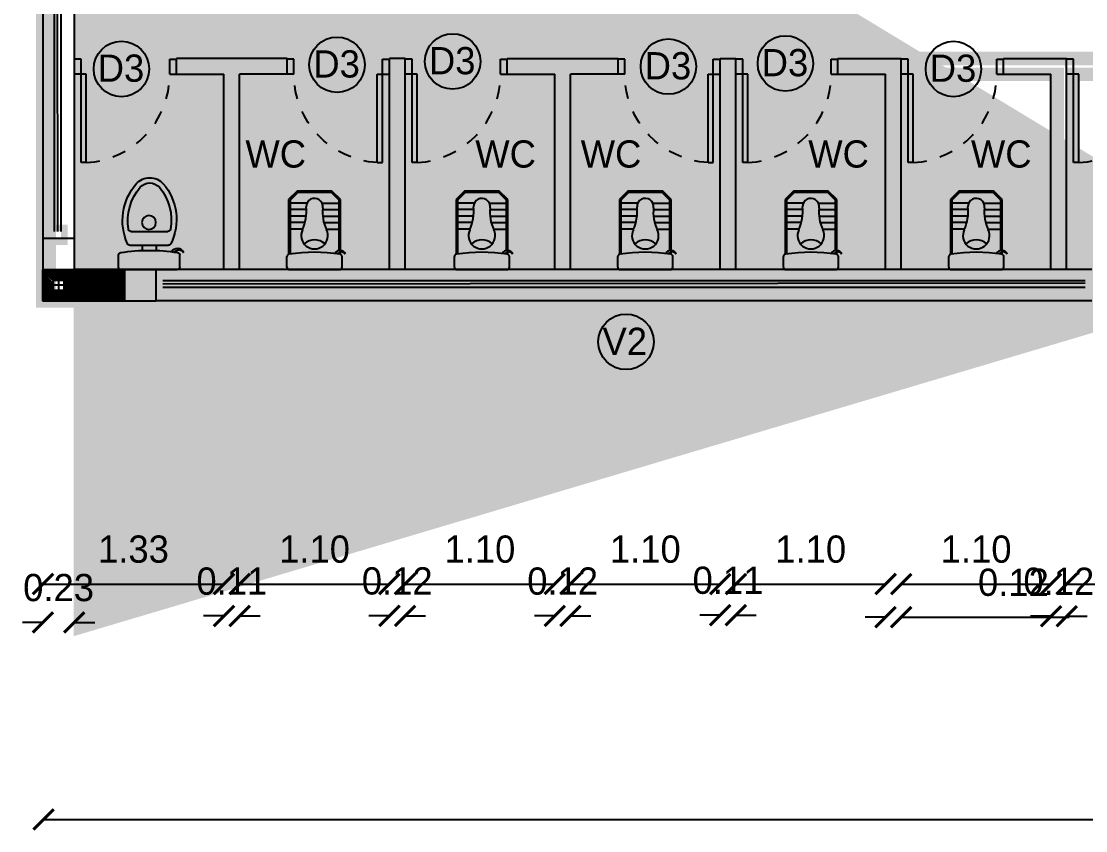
# Model space of a CAD drawing. Header units: metres. Extents: x 6101839 to 6102590, y -6659932 to -6659648.
# Drawn here: x 6102334.99 to 6102342.81, y -6659713.43 to -6659707.48 of the extents above; entities that cross this region are included whole.
import ezdxf

# ---------------------------------------------------------------- set-up
doc = ezdxf.new("R2010")
doc.units = ezdxf.units.M
doc.header["$LTSCALE"] = 500
doc.header["$MEASUREMENT"] = 0
doc.linetypes.add('DASHED2', pattern=[0.375, 0.25, -0.125])
doc.linetypes.add('HIDDEN', pattern=[0.375, 0.25, -0.125])
doc.layers.get('0').update_dxf_attribs({"linetype": 'CONTINUOUS'})
doc.layers.get('Defpoints').update_dxf_attribs({"linetype": 'CONTINUOUS'})
for name, color, linetype in [('above', 250, 'DASHED2'), ('Bldg', 44, 'CONTINUOUS'), ('BLK_1_FLR_2_CARPET_AREA', 25, 'CONTINUOUS'), ('BLK_1_FLR_2_SP_WC', 233, 'CONTINUOUS'), ('BLK_1_FLR_2_URINAL', 235, 'CONTINUOUS'), ('BLK_1_FLR_2_WATER_CLOSET', 213, 'CONTINUOUS'), ('BLK_1_LVL_2_BLDG_FOOT_PRINT', 1, 'CONTINUOUS'), ('COL', 2, 'CONTINUOUS'), ('DOORTEXT', 13, 'CONTINUOUS'), ('ED', 30, 'CONTINUOUS'), ('FURN', 156, 'CONTINUOUS'), ('FURN1', 252, 'CONTINUOUS'), ('FURNITURE', 252, 'CONTINUOUS'), ('HATCH', 15, 'CONTINUOUS'), ('TEXT', 4, 'CONTINUOUS'), ('TOILET', 8, 'CONTINUOUS'), ('W-SCH', 205, 'CONTINUOUS'), ('WALL TILE', 251, 'CONTINUOUS'), ('wall1', 125, 'CONTINUOUS'), ('WINDOWS', 252, 'CONTINUOUS')]:
    doc.layers.add(name, color=color, linetype=linetype)
doc.layers.add('BLK_1_FLR_2_BLT_UP_AREA', color=26, linetype='CONTINUOUS', plot=False)
doc.styles.add('RM', font='GOTHIC.TTF')
doc.styles.add('S2', font='GOTHIC.TTF')
doc.styles.add('USA TEXT', font='GOTHIC.TTF')
doc.dimstyles.new('1-100-ED', dxfattribs={"dimtxt": 0.2, "dimasz": 0.15, "dimexe": 0.18, "dimexo": 0.0625, "dimgap": 0.15, "dimtad": 1, "dimzin": 0, "dimdsep": 46, "dimtxsty": 'USA TEXT', "dimblk": 'ARCHTICK', "dimcen": 0.1, "dimse1": 1, "dimse2": 1, "dimclrd": 256, "dimclrt": 256, "dimadec": 0, "dimazin": 0, "dimtfac": 1, "dimtofl": 0, "dimtmove": 0, "dimatfit": 3, "dimldrblk": 'ARCHTICK', "dimfxl": 0.18, "dimtolj": 1, "dimtzin": 0, "dimarcsym": 0})

# ---------------------------------------------------------------- blocks, each defined once
blk = doc.blocks.new('PIO-DOOR 750')
at = {"layer": 'FURN1'}
for p, q in [((-110.0000000009313, -49.99999999906868), (-110.0000000004656, 0)), ((-9.313226e-10, -50.00000000046566), (-110.0000000009313, -49.99999999953434)), ((-9.313226e-10, -50.00000000046566), (0, -4.656613e-10)), ((-110.0000000009313, -700.0000000023282), (-110.0000000004656, -750.000000001397)), ((-9.313226e-10, -700.0000000004657), (-110.0000000009313, -700.0000000018626)), ((-9.313226e-10, -662.5000000004657), (-4.656613e-10, -750.0000000004657)), ((648.9173676199277, -662.5000000009312), (-9.313226e-10, -662.5000000004657)), ((648.9173676199277, -700), (-9.313226e-10, -700.0000000004657)), ((648.9173676199277, -662.5000000009312), (648.9173676199277, -700))]:
    blk.add_line(p, q, dxfattribs=at)
at = {"layer": 'FURN1', "linetype": 'HIDDEN', "ltscale": 0.5}
blk.add_arc((0.0460500242188573, -699.9512119828723), 649.9512136138187, 3.303302686255516, 90.00405950692759, dxfattribs=at)
blk = doc.blocks.new('western closet')
at = {"layer": 'FURN1'}
for p, q in [((-223.4274159446359, 326.3938380405307), (-223.4274159446359, 239.3422529436648)), ((-204.2607492804527, 345.5605047084391), (206.6619906052947, 345.5605047084391)), ((225.8286572694778, 326.3938380405307), (225.8286572694778, 239.3422529436648)), ((-140.4740536883473, 166.671615820378), (142.8752950057386, 166.671615820378)), ((-49.91049045324325, 166.671615820378), (-49.91049045324325, 204.9070283658803)), ((52.31173177063465, 166.671615820378), (52.31173177063465, 204.9070283658803)), ((-132.4123954027891, 64.44939359650016), (138.7201253846287, 64.44939359650016))]:
    blk.add_line(p, q, dxfattribs=at)
blk.add_circle((0, 0), 51.1111111111111, dxfattribs=at)
for centre, radius, start, end in [((-204.2607492804527, 326.3938380405307), 19.16666666666667, 90, 180), ((206.6619906052947, 326.3938380405307), 19.16666666666667, 0, 90), ((-204.2607492804527, 239.3422529436648), 19.16666666666667, 180, 260.9534929931555), ((206.6619906052947, 239.3422529436648), 19.16666666666667, 279.0465070068445, 0), ((1.200620658695697, 1529.79410982877), 1325.872589772137, 260.9534929931555, 279.0465070068445), ((-140.4740536883473, 147.5049491524696), 19.16666666666667, 90, 154.7898587480119), ((-200.0488036870956, -23.10535648837686), 402.1829215398042, 319.22663020533, 26.51096763929705), ((142.8752950057386, 147.5049491524696), 19.16666666666667, 27.70761853671154, 90), ((209.3319419026375, 235.2813332341611), 46.85532888198614, 206.493911706522, 339.6192360839842), ((219.2213986963034, 241.3507794141769), 40.73583421149801, 216.8011875991898, 326.6625382196327), ((221.6141147091985, -14.26459536328912), 415.7449996541033, 155.8740242086891, 220.7704203838351), ((231.9586983993649, -10.47202621772885), 387.7779994067434, 171.2741532137563, 220.0086863238273), ((-132.4123954027891, 45.28272692859172), 19.16666666666667, 90, 170.7715689931383), ((-210.1209805086255, -19.39933776855468), 373.9525547026531, 319.9990909059861, 10.5383868265287), ((138.7201253846287, 45.28272692859172), 19.16666666666667, 11.16611307851158, 90), ((5.64039558917284, -194.6000516675412), 134.4908019998948, 222.6722636453134, 317.3277363546866), ((5.64039558917284, -194.6000516675412), 96.15746866656151, 222.6722636453134, 317.3277363546866)]:
    blk.add_arc(centre, radius, start, end, dxfattribs=at)
blk = doc.blocks.new('NEWCOL')
at = {"layer": 'HATCH'}
h = blk.add_hatch(dxfattribs=at)
h.set_pattern_fill('ANSI31', color=256, scale=3, angle=270, style=0)
h.set_pattern_definition([(315, (-629970.925706138, -258732.0878365731), (6.735192090801866, 6.735192090801863), [])])
h.paths.add_polyline_path([(0, 115), (-115, 115), (-115, 0), (-37.5, 0), (-37.49999999988359, 37.50000000002911), (0, 37.4999999999709)])
h.paths.add_polyline_path([(115, 115.0000000000291), (0, 115), (1.164153e-10, 37.50000000002911), (37.5, 37.4999999999709), (37.5, 0), (115, 0)])
h.paths.add_polyline_path([(115, 0), (37.5, 0), (37.50000000011642, -37.4999999999709), (0, -37.4999999999709), (1.164153e-10, -484.9999999999708), (115, -485)])
h.paths.add_polyline_path([(0, -37.5), (-37.49999999988359, -37.4999999999709), (-37.5, 0), (-115, 0), (-115, -485), (0, -485)])
at = {"layer": 'COL'}
for p, q in [((0, -485), (0, 115)), ((-115, 0), (115, 0))]:
    blk.add_line(p, q, dxfattribs=at)
for points in [[(-115, -485), (115, -485), (115, 115), (-115, 115)], [(-37.5, -37.5), (37.5, -37.5), (37.5, 37.5), (-37.5, 37.5)]]:
    blk.add_lwpolyline(points, close=True, dxfattribs=at)
blk = doc.blocks.new('_ArchTick')
at = {"color": 0, "linetype": 'ByBlock', "const_width": 0.15}
blk.add_lwpolyline([(-0.5, -0.5), (0.5, 0.5)], dxfattribs=at)
blk = doc.blocks.new('*D521')
at = {"layer": 'Defpoints', "color": 0, "transparency": 16777216}
for p in [(6102335.748134353, -6659704.60867965), (6102334.108767526, -6659709.307461036), (6102335.748134353, -6659709.307461036)]:
    blk.add_point(p, dxfattribs=at)
at = {"layer": 'ED', "lineweight": -2, "transparency": 16777216}
blk.add_line((6102334.108767526, -6659704.60867965), (6102334.108767526, -6659709.307461036), dxfattribs=at)
at = {"layer": 'ED', "lineweight": -2, "transparency": 16777216, "xscale": 0.15, "yscale": 0.15, "zscale": 0.15}
for p, rotation in [((6102334.108767526, -6659704.60867965), 90), ((6102334.108767526, -6659709.307461036), 270)]:
    blk.add_blockref('_ArchTick', p, dxfattribs=dict(at, rotation=rotation))
at = {"layer": 'ED', "transparency": 16777216, "insert": (6102333.853736932, -6659706.958070342), "char_height": 0.2, "attachment_point": 5, "rotation": 90, "style": 'USA TEXT'}
blk.add_mtext('\\A1;4.70', dxfattribs=at)
blk = doc.blocks.new('*D522')
at = {"layer": 'Defpoints', "color": 0, "transparency": 16777216}
for p in [(6102335.748134353, -6659709.307461036), (6102333.855996137, -6659709.537456059), (6102335.747767493, -6659709.537456059)]:
    blk.add_point(p, dxfattribs=at)
at = {"layer": 'ED', "lineweight": -2, "transparency": 16777216}
for p, q in [((6102333.855996137, -6659709.307461036), (6102333.855996137, -6659709.157461036)), ((6102333.855996137, -6659709.537456059), (6102333.855996137, -6659709.687456059))]:
    blk.add_line(p, q, dxfattribs=at)
at = {"layer": 'ED', "lineweight": -2, "transparency": 16777216, "xscale": 0.15, "yscale": 0.15, "zscale": 0.15}
for p, rotation in [((6102333.855996137, -6659709.307461036), 270), ((6102333.855996137, -6659709.537456059), 90)]:
    blk.add_blockref('_ArchTick', p, dxfattribs=dict(at, rotation=rotation))
at = {"layer": 'ED', "transparency": 16777216, "insert": (6102333.600965543, -6659709.422458546), "char_height": 0.2, "attachment_point": 5, "rotation": 90, "style": 'USA TEXT'}
blk.add_mtext('\\A1;0.23', dxfattribs=at)
blk = doc.blocks.new('*D523')
at = {"layer": 'Defpoints', "color": 0, "transparency": 16777216}
for p in [(6102332.613767526, -6659689.317387201), (6102338.299767493, -6659689.317387201), (6102338.297267493, -6659709.537432122)]:
    blk.add_point(p, dxfattribs=at)
at = {"layer": 'ED', "lineweight": -2, "transparency": 16777216}
blk.add_line((6102332.613767526, -6659709.537432122), (6102332.613767526, -6659689.317387201), dxfattribs=at)
at = {"layer": 'ED', "lineweight": -2, "transparency": 16777216, "xscale": 0.15, "yscale": 0.15, "zscale": 0.15}
for p, rotation in [((6102332.613767526, -6659689.317387201), 90), ((6102332.613767526, -6659709.537432122), 270)]:
    blk.add_blockref('_ArchTick', p, dxfattribs=dict(at, rotation=rotation))
at = {"layer": 'ED', "transparency": 16777216, "insert": (6102332.358736932, -6659699.42740966), "char_height": 0.2, "attachment_point": 5, "rotation": 90, "style": 'USA TEXT'}
blk.add_mtext('\\A1;20.22', dxfattribs=at)
blk = doc.blocks.new('*D525')
at = {"layer": 'Defpoints', "color": 0, "transparency": 16777216}
for p in [(6102335.148132986, -6659709.077432117), (6102335.378132988, -6659709.077432117), (6102335.148132986, -6659711.898866166)]:
    blk.add_point(p, dxfattribs=at)
at = {"layer": 'ED', "lineweight": -2, "transparency": 16777216}
for p, q in [((6102335.148132986, -6659711.898866166), (6102334.998132986, -6659711.898866166)), ((6102335.378132988, -6659711.898866166), (6102335.528132988, -6659711.898866166))]:
    blk.add_line(p, q, dxfattribs=at)
at = {"layer": 'ED', "lineweight": -2, "transparency": 16777216, "xscale": 0.15, "yscale": 0.15, "zscale": 0.15}
blk.add_blockref('_ArchTick', (6102335.148132986, -6659711.898866166), dxfattribs=at)
at = {"layer": 'ED', "lineweight": -2, "transparency": 16777216, "xscale": 0.15, "yscale": 0.15, "zscale": 0.15, "rotation": 180}
blk.add_blockref('_ArchTick', (6102335.378132988, -6659711.898866166), dxfattribs=at)
at = {"layer": 'ED', "transparency": 16777216, "insert": (6102335.263132988, -6659711.643835575), "char_height": 0.2, "attachment_point": 5, "style": 'USA TEXT'}
blk.add_mtext('\\A1;0.23', dxfattribs=at)
blk = doc.blocks.new('*D526')
at = {"layer": 'Defpoints', "color": 0, "transparency": 16777216}
for p in [(6102335.148132986, -6659709.077432117), (6102336.478127461, -6659709.067467838), (6102336.478127461, -6659711.616467839)]:
    blk.add_point(p, dxfattribs=at)
at = {"layer": 'ED', "lineweight": -2, "transparency": 16777216}
blk.add_line((6102335.148132986, -6659711.616467839), (6102336.478127461, -6659711.616467839), dxfattribs=at)
at = {"layer": 'ED', "lineweight": -2, "transparency": 16777216, "xscale": 0.15, "yscale": 0.15, "zscale": 0.15, "rotation": 180}
blk.add_blockref('_ArchTick', (6102335.148132986, -6659711.616467839), dxfattribs=at)
at = {"layer": 'ED', "lineweight": -2, "transparency": 16777216, "xscale": 0.15, "yscale": 0.15, "zscale": 0.15}
blk.add_blockref('_ArchTick', (6102336.478127461, -6659711.616467839), dxfattribs=at)
at = {"layer": 'ED', "transparency": 16777216, "insert": (6102335.813130224, -6659711.361437248), "char_height": 0.2, "attachment_point": 5, "style": 'USA TEXT'}
blk.add_mtext('\\A1;1.33', dxfattribs=at)
blk = doc.blocks.new('*D527')
at = {"layer": 'Defpoints', "color": 0, "transparency": 16777216}
for p in [(6102336.478127461, -6659709.067467838), (6102336.59312746, -6659709.104467839), (6102336.59312746, -6659711.851279818)]:
    blk.add_point(p, dxfattribs=at)
at = {"layer": 'ED', "lineweight": -2, "transparency": 16777216}
for p, q in [((6102336.478127461, -6659711.851279818), (6102336.328127461, -6659711.851279818)), ((6102336.59312746, -6659711.851279818), (6102336.743127461, -6659711.851279818))]:
    blk.add_line(p, q, dxfattribs=at)
at = {"layer": 'ED', "lineweight": -2, "transparency": 16777216, "xscale": 0.15, "yscale": 0.15, "zscale": 0.15}
blk.add_blockref('_ArchTick', (6102336.478127461, -6659711.851279818), dxfattribs=at)
at = {"layer": 'ED', "lineweight": -2, "transparency": 16777216, "xscale": 0.15, "yscale": 0.15, "zscale": 0.15, "rotation": 180}
blk.add_blockref('_ArchTick', (6102336.59312746, -6659711.851279818), dxfattribs=at)
at = {"layer": 'ED', "transparency": 16777216, "insert": (6102336.53562746, -6659711.596249227), "char_height": 0.2, "attachment_point": 5, "style": 'USA TEXT'}
blk.add_mtext('\\A1;0.11', dxfattribs=at)
blk = doc.blocks.new('*D528')
at = {"layer": 'Defpoints', "color": 0, "transparency": 16777216}
for p in [(6102336.59312746, -6659709.104467839), (6102337.69312746, -6659709.099967839), (6102337.69312746, -6659711.616467839)]:
    blk.add_point(p, dxfattribs=at)
at = {"layer": 'ED', "lineweight": -2, "transparency": 16777216}
blk.add_line((6102336.59312746, -6659711.616467839), (6102337.69312746, -6659711.616467839), dxfattribs=at)
at = {"layer": 'ED', "lineweight": -2, "transparency": 16777216, "xscale": 0.15, "yscale": 0.15, "zscale": 0.15, "rotation": 180}
blk.add_blockref('_ArchTick', (6102336.59312746, -6659711.616467839), dxfattribs=at)
at = {"layer": 'ED', "lineweight": -2, "transparency": 16777216, "xscale": 0.15, "yscale": 0.15, "zscale": 0.15}
blk.add_blockref('_ArchTick', (6102337.69312746, -6659711.616467839), dxfattribs=at)
at = {"layer": 'ED', "transparency": 16777216, "insert": (6102337.14312746, -6659711.361437248), "char_height": 0.2, "attachment_point": 5, "style": 'USA TEXT'}
blk.add_mtext('\\A1;1.10', dxfattribs=at)
blk = doc.blocks.new('*D529')
at = {"layer": 'Defpoints', "color": 0, "transparency": 16777216}
for p in [(6102337.69312746, -6659709.099967839), (6102337.808127461, -6659709.105467839), (6102337.808127461, -6659711.850022045)]:
    blk.add_point(p, dxfattribs=at)
at = {"layer": 'ED', "lineweight": -2, "transparency": 16777216}
for p, q in [((6102337.69312746, -6659711.850022045), (6102337.543127459, -6659711.850022045)), ((6102337.808127461, -6659711.850022045), (6102337.958127461, -6659711.850022045))]:
    blk.add_line(p, q, dxfattribs=at)
at = {"layer": 'ED', "lineweight": -2, "transparency": 16777216, "xscale": 0.15, "yscale": 0.15, "zscale": 0.15}
blk.add_blockref('_ArchTick', (6102337.69312746, -6659711.850022045), dxfattribs=at)
at = {"layer": 'ED', "lineweight": -2, "transparency": 16777216, "xscale": 0.15, "yscale": 0.15, "zscale": 0.15, "rotation": 180}
blk.add_blockref('_ArchTick', (6102337.808127461, -6659711.850022045), dxfattribs=at)
at = {"layer": 'ED', "transparency": 16777216, "insert": (6102337.75062746, -6659711.594991454), "char_height": 0.2, "attachment_point": 5, "style": 'USA TEXT'}
blk.add_mtext('\\A1;0.12', dxfattribs=at)
blk = doc.blocks.new('*D530')
at = {"layer": 'Defpoints', "color": 0, "transparency": 16777216}
for p in [(6102337.808127461, -6659709.105467839), (6102338.90812746, -6659709.105467839), (6102338.90812746, -6659711.616467839)]:
    blk.add_point(p, dxfattribs=at)
at = {"layer": 'ED', "lineweight": -2, "transparency": 16777216}
blk.add_line((6102337.808127461, -6659711.616467839), (6102338.90812746, -6659711.616467839), dxfattribs=at)
at = {"layer": 'ED', "lineweight": -2, "transparency": 16777216, "xscale": 0.15, "yscale": 0.15, "zscale": 0.15, "rotation": 180}
blk.add_blockref('_ArchTick', (6102337.808127461, -6659711.616467839), dxfattribs=at)
at = {"layer": 'ED', "lineweight": -2, "transparency": 16777216, "xscale": 0.15, "yscale": 0.15, "zscale": 0.15}
blk.add_blockref('_ArchTick', (6102338.90812746, -6659711.616467839), dxfattribs=at)
at = {"layer": 'ED', "transparency": 16777216, "insert": (6102338.35812746, -6659711.361437248), "char_height": 0.2, "attachment_point": 5, "style": 'USA TEXT'}
blk.add_mtext('\\A1;1.10', dxfattribs=at)
blk = doc.blocks.new('*D531')
at = {"layer": 'Defpoints', "color": 0, "transparency": 16777216}
for p in [(6102338.90812746, -6659709.105467839), (6102339.02312746, -6659709.094467837), (6102339.02312746, -6659711.851257903)]:
    blk.add_point(p, dxfattribs=at)
at = {"layer": 'ED', "lineweight": -2, "transparency": 16777216}
for p, q in [((6102338.90812746, -6659711.851257903), (6102338.758127459, -6659711.851257903)), ((6102339.02312746, -6659711.851257903), (6102339.17312746, -6659711.851257903))]:
    blk.add_line(p, q, dxfattribs=at)
at = {"layer": 'ED', "lineweight": -2, "transparency": 16777216, "xscale": 0.15, "yscale": 0.15, "zscale": 0.15}
blk.add_blockref('_ArchTick', (6102338.90812746, -6659711.851257903), dxfattribs=at)
at = {"layer": 'ED', "lineweight": -2, "transparency": 16777216, "xscale": 0.15, "yscale": 0.15, "zscale": 0.15, "rotation": 180}
blk.add_blockref('_ArchTick', (6102339.02312746, -6659711.851257903), dxfattribs=at)
at = {"layer": 'ED', "transparency": 16777216, "insert": (6102338.96562746, -6659711.596227312), "char_height": 0.2, "attachment_point": 5, "style": 'USA TEXT'}
blk.add_mtext('\\A1;0.12', dxfattribs=at)
blk = doc.blocks.new('*D532')
at = {"layer": 'Defpoints', "color": 0, "transparency": 16777216}
for p in [(6102339.02312746, -6659709.094467837), (6102340.123127461, -6659709.134467837), (6102340.123127461, -6659711.616467839)]:
    blk.add_point(p, dxfattribs=at)
at = {"layer": 'ED', "lineweight": -2, "transparency": 16777216}
blk.add_line((6102339.02312746, -6659711.616467839), (6102340.123127461, -6659711.616467839), dxfattribs=at)
at = {"layer": 'ED', "lineweight": -2, "transparency": 16777216, "xscale": 0.15, "yscale": 0.15, "zscale": 0.15, "rotation": 180}
blk.add_blockref('_ArchTick', (6102339.02312746, -6659711.616467839), dxfattribs=at)
at = {"layer": 'ED', "lineweight": -2, "transparency": 16777216, "xscale": 0.15, "yscale": 0.15, "zscale": 0.15}
blk.add_blockref('_ArchTick', (6102340.123127461, -6659711.616467839), dxfattribs=at)
at = {"layer": 'ED', "transparency": 16777216, "insert": (6102339.573127461, -6659711.361437248), "char_height": 0.2, "attachment_point": 5, "style": 'USA TEXT'}
blk.add_mtext('\\A1;1.10', dxfattribs=at)
blk = doc.blocks.new('*D533')
at = {"layer": 'Defpoints', "color": 0, "transparency": 16777216}
for p in [(6102340.123127461, -6659709.134467837), (6102340.23812746, -6659709.131967839), (6102340.23812746, -6659711.845312979)]:
    blk.add_point(p, dxfattribs=at)
at = {"layer": 'ED', "lineweight": -2, "transparency": 16777216}
for p, q in [((6102340.123127461, -6659711.845312979), (6102339.973127461, -6659711.845312979)), ((6102340.23812746, -6659711.845312979), (6102340.38812746, -6659711.845312979))]:
    blk.add_line(p, q, dxfattribs=at)
at = {"layer": 'ED', "lineweight": -2, "transparency": 16777216, "xscale": 0.15, "yscale": 0.15, "zscale": 0.15}
blk.add_blockref('_ArchTick', (6102340.123127461, -6659711.845312979), dxfattribs=at)
at = {"layer": 'ED', "lineweight": -2, "transparency": 16777216, "xscale": 0.15, "yscale": 0.15, "zscale": 0.15, "rotation": 180}
blk.add_blockref('_ArchTick', (6102340.23812746, -6659711.845312979), dxfattribs=at)
at = {"layer": 'ED', "transparency": 16777216, "insert": (6102340.180627461, -6659711.590282388), "char_height": 0.2, "attachment_point": 5, "style": 'USA TEXT'}
blk.add_mtext('\\A1;0.11', dxfattribs=at)
blk = doc.blocks.new('*D534')
at = {"layer": 'Defpoints', "color": 0, "transparency": 16777216}
for p in [(6102340.23812746, -6659709.131967839), (6102341.338127461, -6659709.152467838), (6102341.338127461, -6659711.616467839)]:
    blk.add_point(p, dxfattribs=at)
at = {"layer": 'ED', "lineweight": -2, "transparency": 16777216}
blk.add_line((6102340.23812746, -6659711.616467839), (6102341.338127461, -6659711.616467839), dxfattribs=at)
at = {"layer": 'ED', "lineweight": -2, "transparency": 16777216, "xscale": 0.15, "yscale": 0.15, "zscale": 0.15, "rotation": 180}
blk.add_blockref('_ArchTick', (6102340.23812746, -6659711.616467839), dxfattribs=at)
at = {"layer": 'ED', "lineweight": -2, "transparency": 16777216, "xscale": 0.15, "yscale": 0.15, "zscale": 0.15}
blk.add_blockref('_ArchTick', (6102341.338127461, -6659711.616467839), dxfattribs=at)
at = {"layer": 'ED', "transparency": 16777216, "insert": (6102340.788127461, -6659711.361437248), "char_height": 0.2, "attachment_point": 5, "style": 'USA TEXT'}
blk.add_mtext('\\A1;1.10', dxfattribs=at)
blk = doc.blocks.new('*D535')
at = {"layer": 'Defpoints', "color": 0, "transparency": 16777216}
for p in [(6102341.338127461, -6659709.152467838), (6102341.453127461, -6659709.307456055), (6102341.453127461, -6659711.860074122)]:
    blk.add_point(p, dxfattribs=at)
at = {"layer": 'ED', "lineweight": -2, "transparency": 16777216}
for p, q in [((6102341.338127461, -6659711.860074122), (6102341.188127461, -6659711.860074122)), ((6102341.453127461, -6659711.860074122), (6102342.687519033, -6659711.860074122))]:
    blk.add_line(p, q, dxfattribs=at)
at = {"layer": 'ED', "lineweight": -2, "transparency": 16777216, "xscale": 0.15, "yscale": 0.15, "zscale": 0.15}
blk.add_blockref('_ArchTick', (6102341.338127461, -6659711.860074122), dxfattribs=at)
at = {"layer": 'ED', "lineweight": -2, "transparency": 16777216, "xscale": 0.15, "yscale": 0.15, "zscale": 0.15, "rotation": 180}
blk.add_blockref('_ArchTick', (6102341.453127461, -6659711.860074122), dxfattribs=at)
at = {"layer": 'ED', "transparency": 16777216, "insert": (6102342.277015973, -6659711.60504353), "char_height": 0.2, "attachment_point": 5, "style": 'USA TEXT'}
blk.add_mtext('\\A1;0.12', dxfattribs=at)
blk = doc.blocks.new('*D536')
at = {"layer": 'Defpoints', "color": 0, "transparency": 16777216}
for p in [(6102342.553127461, -6659709.048467837), (6102341.453127461, -6659709.307456055), (6102342.553127461, -6659711.616467839)]:
    blk.add_point(p, dxfattribs=at)
at = {"layer": 'ED', "lineweight": -2, "transparency": 16777216}
blk.add_line((6102341.453127461, -6659711.616467839), (6102342.553127461, -6659711.616467839), dxfattribs=at)
at = {"layer": 'ED', "lineweight": -2, "transparency": 16777216, "xscale": 0.15, "yscale": 0.15, "zscale": 0.15, "rotation": 180}
blk.add_blockref('_ArchTick', (6102341.453127461, -6659711.616467839), dxfattribs=at)
at = {"layer": 'ED', "lineweight": -2, "transparency": 16777216, "xscale": 0.15, "yscale": 0.15, "zscale": 0.15}
blk.add_blockref('_ArchTick', (6102342.553127461, -6659711.616467839), dxfattribs=at)
at = {"layer": 'ED', "transparency": 16777216, "insert": (6102342.003127461, -6659711.361437248), "char_height": 0.2, "attachment_point": 5, "style": 'USA TEXT'}
blk.add_mtext('\\A1;1.10', dxfattribs=at)
blk = doc.blocks.new('*D537')
at = {"layer": 'Defpoints', "color": 0, "transparency": 16777216}
for p in [(6102342.553127461, -6659709.048467837), (6102342.668127461, -6659709.061967838), (6102342.668127461, -6659711.8528141)]:
    blk.add_point(p, dxfattribs=at)
at = {"layer": 'ED', "lineweight": -2, "transparency": 16777216}
for p, q in [((6102342.553127461, -6659711.8528141), (6102342.403127461, -6659711.8528141)), ((6102342.668127461, -6659711.8528141), (6102342.818127462, -6659711.8528141))]:
    blk.add_line(p, q, dxfattribs=at)
at = {"layer": 'ED', "lineweight": -2, "transparency": 16777216, "xscale": 0.15, "yscale": 0.15, "zscale": 0.15}
blk.add_blockref('_ArchTick', (6102342.553127461, -6659711.8528141), dxfattribs=at)
at = {"layer": 'ED', "lineweight": -2, "transparency": 16777216, "xscale": 0.15, "yscale": 0.15, "zscale": 0.15, "rotation": 180}
blk.add_blockref('_ArchTick', (6102342.668127461, -6659711.8528141), dxfattribs=at)
at = {"layer": 'ED', "transparency": 16777216, "insert": (6102342.610627461, -6659711.597783509), "char_height": 0.2, "attachment_point": 5, "style": 'USA TEXT'}
blk.add_mtext('\\A1;0.12', dxfattribs=at)
blk = doc.blocks.new('*D538')
at = {"layer": 'Defpoints', "color": 0, "transparency": 16777216}
for p in [(6102344.153127463, -6659708.416967839), (6102342.668127461, -6659709.061967838), (6102344.153127463, -6659711.616467839)]:
    blk.add_point(p, dxfattribs=at)
at = {"layer": 'ED', "lineweight": -2, "transparency": 16777216}
blk.add_line((6102342.668127461, -6659711.616467839), (6102344.153127463, -6659711.616467839), dxfattribs=at)
at = {"layer": 'ED', "lineweight": -2, "transparency": 16777216, "xscale": 0.15, "yscale": 0.15, "zscale": 0.15, "rotation": 180}
blk.add_blockref('_ArchTick', (6102342.668127461, -6659711.616467839), dxfattribs=at)
at = {"layer": 'ED', "lineweight": -2, "transparency": 16777216, "xscale": 0.15, "yscale": 0.15, "zscale": 0.15}
blk.add_blockref('_ArchTick', (6102344.153127463, -6659711.616467839), dxfattribs=at)
at = {"layer": 'ED', "transparency": 16777216, "insert": (6102343.410627462, -6659711.361437248), "char_height": 0.2, "attachment_point": 5, "style": 'USA TEXT'}
blk.add_mtext('\\A1;1.49', dxfattribs=at)
blk = doc.blocks.new('*D880')
at = {"layer": 'Defpoints', "color": 0, "transparency": 16777216}
for p in [(6102335.152997921, -6659709.193900587), (6102395.607802463, -6659709.192900512), (6102395.607802463, -6659713.345400588)]:
    blk.add_point(p, dxfattribs=at)
at = {"layer": 'ED', "lineweight": -2, "transparency": 16777216}
blk.add_line((6102335.152997921, -6659713.345400588), (6102395.607802463, -6659713.345400588), dxfattribs=at)
at = {"layer": 'ED', "lineweight": -2, "transparency": 16777216, "xscale": 0.15, "yscale": 0.15, "zscale": 0.15, "rotation": 180}
blk.add_blockref('_ArchTick', (6102335.152997921, -6659713.345400588), dxfattribs=at)
at = {"layer": 'ED', "lineweight": -2, "transparency": 16777216, "xscale": 0.15, "yscale": 0.15, "zscale": 0.15}
blk.add_blockref('_ArchTick', (6102395.607802463, -6659713.345400588), dxfattribs=at)
at = {"layer": 'ED', "transparency": 16777216, "insert": (6102365.380400192, -6659713.090369997), "char_height": 0.2, "attachment_point": 5, "style": 'USA TEXT'}
blk.add_mtext('\\A1;60.45', dxfattribs=at)
blk = doc.blocks.new('WC')
at = {"layer": 'FURN'}
for p, q in [((-202.1652330309152, 17.24999999813735), (-202.1652330309152, 95.5964265819639)), ((202.1652330309152, 17.24999999813735), (202.1652330309152, 95.5964265819639)), ((-184.9152330234647, 0), (184.9152330234647, 0))]:
    blk.add_line(p, q, dxfattribs=at)
for centre, major_axis, ratio, start_param, end_param in [((-184.9152330234647, 95.5964265819639), (17.17234938060094, 1.634905806038965), 0.9999999994265257, 1.633768042585614, 3.046673036180532), ((0, -1065.810244496911), (1193.285331289516, 0.0003994530905617), 0.9999999994822982, 1.412904658946003, 1.728687325142404), ((187.3181892000139, 99.25125431641935), (42.16871445748457, 0.3020208912271533), 0.9999999995170105, 0.3485493539200071, 2.672024582046581), ((196.218700312078, 93.78875275328757), (36.66079432159494, -0.3267933310168595), 0.999999999467452, 0.5907622091649432, 2.508204498104225), ((184.9152330234647, 95.5964265819639), (17.1723494504337, -1.634905072545328), 0.9999999994265257, 0.0949195746956122, 1.507824568290526), ((-184.9152330234647, 17.24999999813735), (17.09967164976567, 2.272384148128811), 0.9999999994686564, 3.009476231316918, 4.580272558250586), ((184.9152330234647, 17.24999999813735), (17.09967169529595, -2.272383805513848), 0.9999999994686564, -1.438679924697139, 0.1321164022365258)]:
    blk.add_ellipse(centre, major_axis=major_axis, ratio=ratio, start_param=start_param, end_param=end_param, dxfattribs=at)
at = {"layer": 'TOILET'}
for p, q in [((-127.656854249537, 576.4620173238217), (-190, 514.1188715733587)), ((-123.5147186256945, 566.4620173238217), (-180, 509.9767359495163)), ((127.656854249537, 576.4620173238217), (-127.656854249537, 576.4620173238217)), ((123.5147186256945, 566.4620173238217), (-123.5147186256945, 566.4620173238217)), ((180, 509.9767359495163), (123.5147186256945, 566.4620173238217)), ((190, 514.1188715733587), (127.656854249537, 576.4620173238217)), ((-190, 514.1188715733587), (-190, 114.8051630742848)), ((-180, 509.9767359495163), (-180, 118.9472986981273)), ((-54.93439232185483, 489.0498836375773), (-180, 489.0498836375773)), ((54.93439232185483, 489.0498836375773), (180, 489.0498836375773)), ((180, 140.7811929248273), (180, 509.9767359495163)), ((190, 141.3356883116066), (190, 514.1188715733587)), ((-59.32438625022768, 441.0498836375771), (-180, 441.0498836375771)), ((-59.85776108130813, 393.0498836375773), (-180, 393.0498836375773)), ((59.32438625395298, 441.0498836375771), (180, 441.0498836375771)), ((59.8577610850334, 393.0498836375773), (180, 393.0498836375773)), ((-68.55957281216979, 345.0498836375773), (-180, 345.0498836375773)), ((68.55957281589508, 345.0498836375773), (180, 345.0498836375773)), ((-86.24767269566652, 297.0498836375774), (-180, 297.0498836375774)), ((86.24767269939184, 297.0498836375774), (180, 297.0498836375774)), ((-190, 114.8051630742848), (-187.8001217208803, 112.6052847988903)), ((-180, 118.9472986981273), (-175.5449040941894, 114.4922027923167)), ((175.5289673916995, 114.4762660879641), (180, 118.9472986981273)), ((180, 118.9472986981273), (180, 126.6684485115111)), ((187.7993294000624, 112.6044924743473), (190, 114.8051630742848)), ((190, 114.8051630742848), (190, 129.9197422116995))]:
    blk.add_line(p, q, dxfattribs=at)
for centre, radius, start, end in [((0.014271354302764, 462.5121518094092), 61.12634533245974, 352.8627488923569, 180.2213801086103), ((-392.3945606667548, 428.6680217627435), 332.9833067934275, 335.871532349023, 5.792716954049294), ((346.5714905429631, 420.2388030327857), 288, 173.0841289521597, 206.1539489499949), ((-1.8626451e-09, 250.0503502003848), 98.1034932966918, 153.8460510500051, 26.15394894999488)]:
    blk.add_arc(centre, radius, start, end, dxfattribs=at)
at = {"layer": 'WALL TILE', "ltscale": 0.5}
blk.add_arc((0, 98.4070585630834), 119.3961613774519, 49.72363582136031, 130.2763641786397, dxfattribs=at)

msp = doc.modelspace()

# ---------------------------------------------------------------- linework, layer by layer
at = {"layer": 'Bldg', "linetype": 'ByBlock'}
for p, q in [((6102336.943127463, -6659707.757456054), (6102336.12812746, -6659707.757456054)), ((6102336.12812746, -6659707.872456055), (6102336.12812746, -6659707.757456054)), ((6102336.943127463, -6659707.872456055), (6102336.943127463, -6659707.757456054)), ((6102337.69312746, -6659709.307456055), (6102337.69312746, -6659707.757456054)), ((6102337.808127461, -6659707.757456054), (6102337.69312746, -6659707.757456054)), ((6102337.808127461, -6659709.307456055), (6102337.808127461, -6659707.757456054)), ((6102338.55812746, -6659707.872456055), (6102338.55812746, -6659707.757456054)), ((6102338.55812746, -6659707.757456054), (6102339.373127461, -6659707.757456054)), ((6102339.373127461, -6659707.872456055), (6102339.373127461, -6659707.757456054)), ((6102340.123127461, -6659709.307456055), (6102340.123127461, -6659707.757456054)), ((6102340.123127461, -6659707.757456054), (6102340.23812746, -6659707.757456054)), ((6102340.23812746, -6659709.307456055), (6102340.23812746, -6659707.757456054)), ((6102340.988127459, -6659707.872456055), (6102340.988127459, -6659707.757456054)), ((6102340.988127459, -6659707.757456054), (6102341.453127461, -6659707.757456054)), ((6102341.453127461, -6659709.307456055), (6102341.453127461, -6659707.757456054)), ((6102342.203127459, -6659707.872479989), (6102342.203127459, -6659707.757479987)), ((6102342.203127459, -6659707.757479987), (6102342.668127461, -6659707.757479987)), ((6102342.668127461, -6659709.307479988), (6102342.668127461, -6659707.757479987)), ((6102336.12812746, -6659707.872456055), (6102336.478127461, -6659707.872456055)), ((6102336.478127461, -6659709.307456055), (6102336.478127461, -6659707.872456055)), ((6102336.943127463, -6659707.872456055), (6102336.59312746, -6659707.872456055)), ((6102336.59312746, -6659709.307456055), (6102336.59312746, -6659707.872456055)), ((6102338.55812746, -6659707.872456055), (6102338.90812746, -6659707.872456055)), ((6102338.90812746, -6659709.307456055), (6102338.90812746, -6659707.872456055)), ((6102339.02312746, -6659709.307456055), (6102339.02312746, -6659707.872456055)), ((6102339.373127461, -6659707.872456055), (6102339.02312746, -6659707.872456055)), ((6102340.988127459, -6659707.872456055), (6102341.338127461, -6659707.872456055)), ((6102341.338127461, -6659709.307456055), (6102341.338127461, -6659707.872456055)), ((6102342.203127459, -6659707.872479989), (6102342.553127461, -6659707.872479989)), ((6102342.553127461, -6659709.307479988), (6102342.553127461, -6659707.872479989))]:
    msp.add_line(p, q, dxfattribs=at)
at = {"layer": 'BLK_1_FLR_2_BLT_UP_AREA', "color": 26, "linetype": 'Continuous', "const_width": 0.1}
msp.add_lwpolyline([(6102402.549768839, -6659709.689528665), (6102395.647912392, -6659709.689528665), (6102395.647914481, -6659709.53801688), (6102375.417928687, -6659709.537983046), (6102375.417624863, -6659704.843786133), (6102373.217926599, -6659704.843786133), (6102373.217926599, -6659708.244657993), (6102369.057928688, -6659708.244657993), (6102369.057926599, -6659704.844287127), (6102366.857926599, -6659704.844287127), (6102366.857926599, -6659709.53801688), (6102346.627940804, -6659709.53801688), (6102346.628028861, -6659704.896199905), (6102344.428283428, -6659704.896338492), (6102344.428165479, -6659709.53801688), (6102335.193171005, -6659709.53801688), (6102335.193172371, -6659704.379240473), (6102337.393171005, -6659704.379240473), (6102337.393171005, -6659701.95801688), (6102335.893171002, -6659701.958016386), (6102335.893171002, -6659697.798016878)], dxfattribs=at)
at = {"layer": 'BLK_1_FLR_2_CARPET_AREA', "color": 15, "linetype": 'Continuous', "const_width": 0.1}
msp.add_lwpolyline([(6102344.198165425, -6659709.307992983), (6102335.423170951, -6659709.308016918), (6102335.423170952, -6659704.609240509), (6102342.713165428, -6659704.609240509), (6102342.713158841, -6659704.37927485), (6102343.828164058, -6659704.379274849), (6102343.828164058, -6659704.609240509), (6102344.198165425, -6659704.609240509)], close=True, dxfattribs=at)
at = {"layer": 'BLK_1_FLR_2_SP_WC', "linetype": 'Continuous', "const_width": 0.1}
msp.add_lwpolyline([(6102335.423170951, -6659709.308016918), (6102336.523165425, -6659709.308016918), (6102336.523165425, -6659707.873016917), (6102335.423170951, -6659707.873016917)], close=True, dxfattribs=at)
at = {"layer": 'BLK_1_FLR_2_URINAL', "ltscale": 400, "const_width": 0.1}
msp.add_lwpolyline([(6102344.19817604, -6659704.608679684), (6102344.19817604, -6659707.757479987), (6102335.423181566, -6659707.757479987), (6102335.423181567, -6659704.608679685)], close=True, dxfattribs=at)
at = {"layer": 'BLK_1_FLR_2_WATER_CLOSET', "linetype": 'Continuous', "const_width": 0.1}
for points in [[(6102337.738165426, -6659709.308016918), (6102336.638165426, -6659709.308016918), (6102336.638165426, -6659707.873016917), (6102337.738165426, -6659707.873016917)], [(6102337.853165425, -6659709.308016918), (6102338.953165425, -6659709.308016918), (6102338.953165425, -6659707.873016917), (6102337.853165425, -6659707.873016917)], [(6102340.168165428, -6659709.308016918), (6102339.068165425, -6659709.308016918), (6102339.068165425, -6659707.873016917), (6102340.168165428, -6659707.873016917)], [(6102340.283165425, -6659709.308016918), (6102341.383165427, -6659709.308016918), (6102341.383165427, -6659707.873016917), (6102340.283165425, -6659707.873016917)], [(6102341.498165425, -6659709.308016918), (6102342.598165424, -6659709.308016918), (6102342.598165424, -6659707.873040852), (6102341.498165425, -6659707.873040852)], [(6102342.713165428, -6659709.308040853), (6102344.198165425, -6659709.308040853), (6102344.198165425, -6659707.873040852), (6102342.713165428, -6659707.873040852)]]:
    msp.add_lwpolyline(points, close=True, dxfattribs=at)
at = {"layer": 'BLK_1_LVL_2_BLDG_FOOT_PRINT', "ltscale": 400, "const_width": 0.1}
msp.add_lwpolyline([(6102402.504730811, -6659709.688967842), (6102395.602874367, -6659709.688967842), (6102395.602876455, -6659709.537456055), (6102375.372890661, -6659709.537422222), (6102375.372586837, -6659704.843225308), (6102373.172888572, -6659704.843225308), (6102373.172888572, -6659708.244097171), (6102369.012890662, -6659708.244097171), (6102369.012888572, -6659704.843726306), (6102366.812888573, -6659704.843726306), (6102366.812888573, -6659709.537456055), (6102346.582902779, -6659709.537456055), (6102346.582990834, -6659704.895639081), (6102344.383245403, -6659704.895777666), (6102344.383127453, -6659709.537456055), (6102335.148132977, -6659709.537456055), (6102335.148134342, -6659704.378679649), (6102337.348132977, -6659704.378679649), (6102337.348132977, -6659701.957456055), (6102335.848132979, -6659701.957455562), (6102335.848132979, -6659697.797456058)], dxfattribs=at)
at = {"layer": 'FURN1', "const_width": 0.1}
for points in [[(6102335.280103638, -6659709.077338797), (6102335.280101772, -6659709.027364175), (6102335.230127152, -6659709.0274012), (6102335.230164176, -6659709.077375821)], [(6102335.978226312, -6659709.439402768), (6102336.028200933, -6659709.439400903), (6102336.028163905, -6659709.389426283), (6102335.978189286, -6659709.389463309)], [(6102342.85312746, -6659709.439397174), (6102342.803115987, -6659709.439400903), (6102342.803115987, -6659709.389459408), (6102342.85312746, -6659709.389422555)]]:
    msp.add_lwpolyline(points, close=True, dxfattribs=at)
at = {"layer": 'FURNITURE', "linetype": 'ByBlock', "ltscale": 0.2}
for p, q in [((6102335.230123422, -6659704.888662343), (6102335.230123422, -6659709.027401202)), ((6102335.280101772, -6659704.888630358), (6102335.280103638, -6659709.027372266)), ((6102342.80312083, -6659709.389422555), (6102336.028163902, -6659709.389422555)), ((6102342.803152813, -6659709.439400903), (6102336.028192842, -6659709.439402768))]:
    msp.add_line(p, q, dxfattribs=at)
at = {"layer": 'FURNITURE', "color": 4, "linetype": 'ByBlock', "ltscale": 0.2}
for p, q in [((6102335.248544126, -6659704.888648758), (6102335.255110753, -6659709.027390768)), ((6102342.803134413, -6659709.407843259), (6102336.028174339, -6659709.414409887))]:
    msp.add_line(p, q, dxfattribs=at)
at = {"layer": 'W-SCH'}
for centre in [(6102337.308689588, -6659707.802635278), (6102338.157689589, -6659707.778635277), (6102339.742689589, -6659707.816135277), (6102340.602189588, -6659707.793135278), (6102335.724689588, -6659707.833635279), (6102341.836689588, -6659707.834135279), (6102339.431439102, -6659709.837740238)]:
    msp.add_circle(centre, 0.2037454751308166, dxfattribs=at)
at = {"layer": 'wall1', "linetype": 'ByBlock'}
for p, q in [((6102335.148132986, -6659709.077432117), (6102335.378132988, -6659709.077432117)), ((6102335.148132986, -6659709.077432117), (6102335.148132986, -6659709.537456055)), ((6102335.378132988, -6659709.077432117), (6102335.378132988, -6659709.307456055)), ((6102335.978132987, -6659709.30745467), (6102335.378132988, -6659709.307456055)), ((6102335.978132987, -6659709.30743212), (6102335.978132987, -6659709.537432118)), ((6102335.148132986, -6659709.537456055), (6102335.978132987, -6659709.537456055))]:
    msp.add_line(p, q, dxfattribs=at)
at = {"layer": 'WINDOWS', "linetype": 'ByBlock'}
for p, q in [((6102335.148132986, -6659704.838655712), (6102335.148132986, -6659709.077432117)), ((6102335.378132988, -6659704.838655712), (6102335.378132988, -6659709.077432117)), ((6102342.85312746, -6659709.30743212), (6102335.978132987, -6659709.30743212)), ((6102342.85312746, -6659709.537432118), (6102335.978132987, -6659709.537432118))]:
    msp.add_line(p, q, dxfattribs=at)

# ---------------------------------------------------------------- block references
at = {"layer": 'above', "linetype": 'ByBlock', "xscale": -0.001, "yscale": 0.001, "zscale": 0.001, "rotation": 180.0015851374961}
msp.add_blockref('western closet', (6102335.926917279, -6659708.961895582), dxfattribs=at)
at = {"layer": 'COL', "xscale": -0.001, "yscale": 0.001, "zscale": 0.001, "rotation": 90}
msp.add_blockref('NEWCOL', (6102335.263134353, -6659709.422456054), dxfattribs=at)
at = {"layer": 'ED', "xscale": 0.001, "yscale": 0.001, "zscale": 0.001}
for p in [(6102337.143127461, -6659709.30743212), (6102338.372635585, -6659709.307433307), (6102339.57312746, -6659709.30743212), (6102340.789379539, -6659709.307432941), (6102342.004379538, -6659709.307456876)]:
    msp.add_blockref('WC', p, dxfattribs=at)
at = {"layer": 'FURN1', "yscale": 0.001, "zscale": 0.001}
for p, xscale, rotation in [((6102336.129379539, -6659707.872477627), 0.001, 269.9984148625039), ((6102336.941875382, -6659707.872477627), -0.001, 90.00158513749614), ((6102338.559379538, -6659707.872477627), 0.001, 269.9984148625039), ((6102339.371875383, -6659707.872477627), -0.001, 90.00158513749614), ((6102340.989379539, -6659707.872477627), 0.001, 269.9984148625039), ((6102342.204379539, -6659707.87250156), 0.001, 269.9984148625039), ((6102343.419379539, -6659707.87250156), 0.001, 269.9984148625039)]:
    msp.add_blockref('PIO-DOOR 750', p, dxfattribs=dict(at, xscale=xscale, rotation=rotation))

# ---------------------------------------------------------------- texts
at = {"layer": 'DOORTEXT', "color": 3, "style": 'RM'}
for s, p in [('D3', (6102337.134377182, -6659707.896539233)), ('D3', (6102337.983377183, -6659707.872539232)), ('D3', (6102340.427877182, -6659707.887039232)), ('D3', (6102335.550377183, -6659707.927539232)), ('D3', (6102339.568377183, -6659707.910039232)), ('D3', (6102341.662377182, -6659707.928039232)), ('V2', (6102339.25846625, -6659709.934302115))]:
    msp.add_text(s, height=0.2, dxfattribs=at).set_placement(p)
at = {"layer": 'TEXT', "color": 7, "style": 'S2'}
for p in [(6102336.635378128, -6659708.558091543), (6102338.323878127, -6659708.558091543), (6102339.098378127, -6659708.558091543), (6102340.769878128, -6659708.558091543), (6102341.964878128, -6659708.558091543)]:
    msp.add_text('WC', height=0.2, dxfattribs=at).set_placement(p)

# ---------------------------------------------------------------- dimensions: what is measured, and where the dimension line sits
at = {"layer": 'ED'}
for base, p1, p2, picture, middle in [((6102332.613767526, -6659689.317387201), (6102338.297267491, -6659709.537432118), (6102338.299767491, -6659689.317387197), '*D523', (6102332.358736932, -6659699.42740966)), ((6102334.108767526, -6659709.307461036), (6102335.748134351, -6659704.608679647), (6102335.748134351, -6659709.307461033), '*D521', (6102333.853736932, -6659706.958070342))]:
    dim = msp.add_linear_dim(base=base, p1=p1, p2=p2, angle=90, dimstyle='1-100-ED', dxfattribs=at)
    dim.commit()
    dim.dimension.update_dxf_attribs({"geometry": picture, "text_midpoint": middle})
for base, p1, p2, picture, middle in [((6102344.153127463, -6659711.616467839), (6102342.668127461, -6659709.061967838), (6102344.153127463, -6659708.416967839), '*D538', (6102343.410627462, -6659711.361437248)), ((6102336.478127461, -6659711.616467839), (6102335.148132986, -6659709.077432117), (6102336.478127461, -6659709.067467838), '*D526', (6102335.813130224, -6659711.361437248)), ((6102337.69312746, -6659711.616467839), (6102336.59312746, -6659709.104467839), (6102337.69312746, -6659709.099967839), '*D528', (6102337.14312746, -6659711.361437248)), ((6102338.90812746, -6659711.616467839), (6102337.808127461, -6659709.105467839), (6102338.90812746, -6659709.105467839), '*D530', (6102338.35812746, -6659711.361437248)), ((6102340.123127461, -6659711.616467839), (6102339.02312746, -6659709.094467837), (6102340.123127461, -6659709.134467837), '*D532', (6102339.573127461, -6659711.361437248)), ((6102342.553127461, -6659711.616467839), (6102341.453127461, -6659709.307456055), (6102342.553127461, -6659709.048467837), '*D536', (6102342.003127461, -6659711.361437248)), ((6102341.338127461, -6659711.616467839), (6102340.23812746, -6659709.131967839), (6102341.338127461, -6659709.152467838), '*D534', (6102340.788127461, -6659711.361437248)), ((6102395.607802463, -6659713.345400588), (6102335.152997921, -6659709.193900587), (6102395.607802463, -6659709.192900512), '*D880', (6102365.380400192, -6659713.090369997))]:
    dim = msp.add_linear_dim(base=base, p1=p1, p2=p2, dimstyle='1-100-ED', dxfattribs=at)
    dim.commit()
    dim.dimension.update_dxf_attribs({"geometry": picture, "text_midpoint": middle})
for base, p1, p2, picture, middle in [((6102335.148132986, -6659711.898866166), (6102335.378132988, -6659709.077432117), (6102335.148132986, -6659709.077432117), '*D525', (6102335.263132988, -6659711.898866166)), ((6102336.59312746, -6659711.851279818), (6102336.478127461, -6659709.067467838), (6102336.59312746, -6659709.104467839), '*D527', (6102336.53562746, -6659711.851279818)), ((6102337.808127461, -6659711.850022045), (6102337.69312746, -6659709.099967839), (6102337.808127461, -6659709.105467839), '*D529', (6102337.75062746, -6659711.850022045)), ((6102339.02312746, -6659711.851257903), (6102338.90812746, -6659709.105467839), (6102339.02312746, -6659709.094467837), '*D531', (6102338.96562746, -6659711.851257903)), ((6102342.668127461, -6659711.8528141), (6102342.553127461, -6659709.048467837), (6102342.668127461, -6659709.061967838), '*D537', (6102342.610627461, -6659711.8528141)), ((6102340.23812746, -6659711.845312979), (6102340.123127461, -6659709.134467837), (6102340.23812746, -6659709.131967839), '*D533', (6102340.180627461, -6659711.845312979)), ((6102341.453127461, -6659711.860074122), (6102341.338127461, -6659709.152467838), (6102341.453127461, -6659709.307456055), '*D535', (6102342.277015973, -6659711.860074122))]:
    dim = msp.add_linear_dim(base=base, p1=p1, p2=p2, dimstyle='1-100-ED', dxfattribs=at)
    dim.commit()
    dim.dimension.update_dxf_attribs({"geometry": picture, "text_midpoint": middle, "dimtype": 160})
dim = msp.add_linear_dim(base=(6102333.855996137, -6659709.537456059), p1=(6102335.748134351, -6659709.307461033), p2=(6102335.747767491, -6659709.537456055), angle=90, dimstyle='1-100-ED', dxfattribs=at)
dim.commit()
dim.dimension.update_dxf_attribs({"geometry": '*D522', "text_midpoint": (6102333.855996134, -6659709.422458546), "dimtype": 160})

doc.saveas('drawing.dxf')
